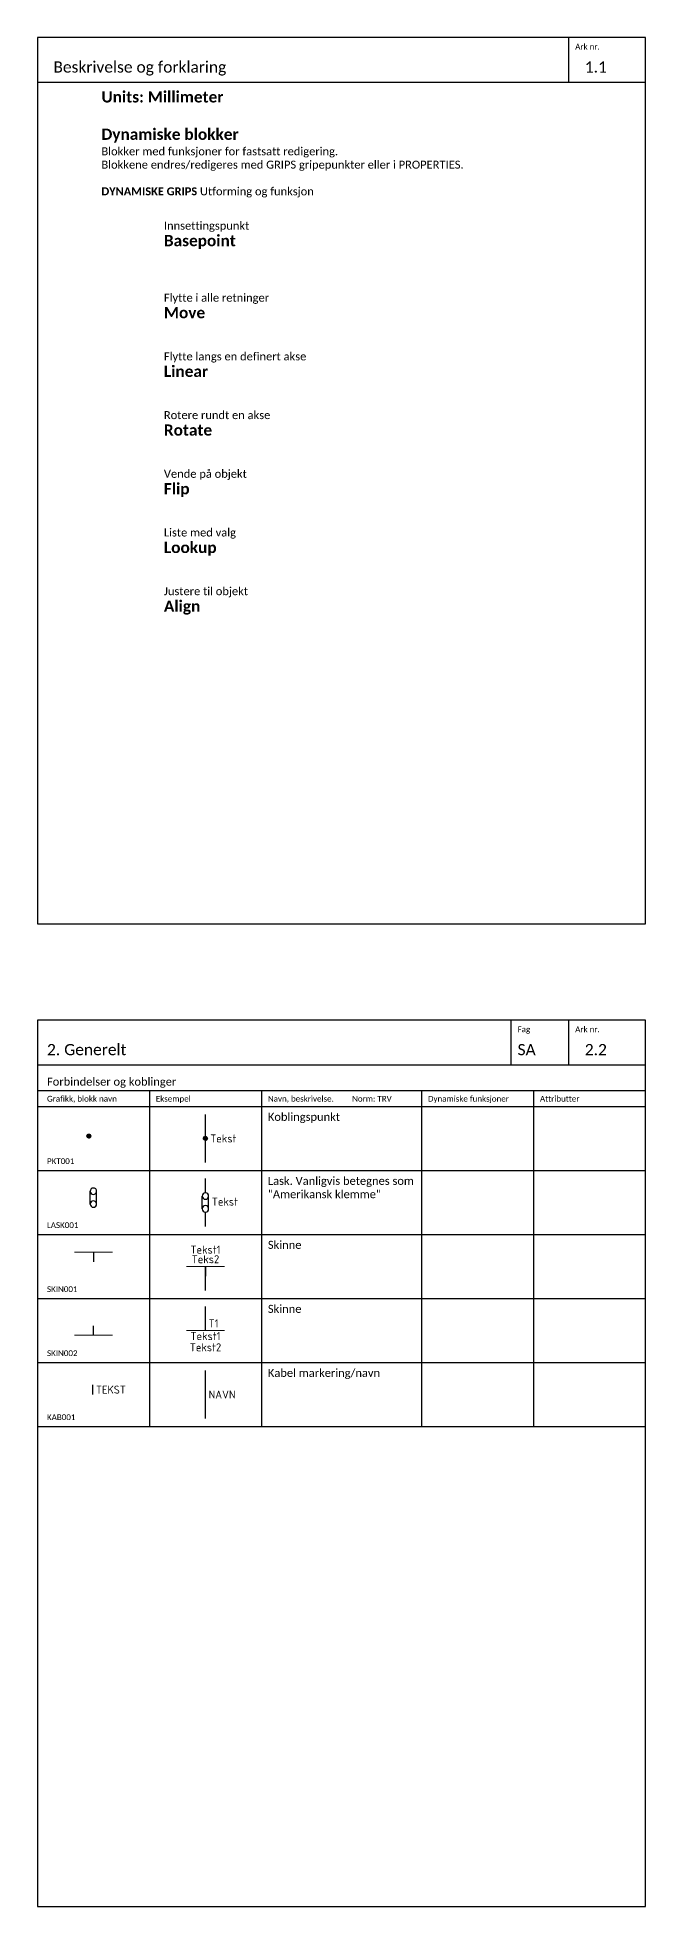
# Model space of a CAD drawing. Extents: x -220 to 1240, y -2179 to 277.
# Drawn here: x 210 to 400, y -307 to 277 of the extents above; entities that cross this region are included whole.
import ezdxf
from ezdxf.enums import TextEntityAlignment as Align

# ---------------------------------------------------------------- set-up
doc = ezdxf.new("R2010")
doc.units = 0
for name, color, linetype in [('KOMP-TEKST25', 2, 'Continuous'), ('KOMPONENTER', 2, 'Continuous'), ('RAMME', 5, 'Continuous'), ('RAMME SYMBOLER', 4, 'Continuous'), ('RAMME TEKST', 7, 'Continuous'), ('Sig-komponenter', 2, 'Continuous')]:
    doc.layers.add(name, color=color, linetype=linetype)
doc.styles.add('Calibri', font='calibri.ttf')
doc.styles.add('ISO25', font='iso3098.shx', dxfattribs={"height": 2.5})
doc.styles.get("Standard").update_dxf_attribs({"font": 'txt.shx'})

# ---------------------------------------------------------------- blocks, each defined once
blk = doc.blocks.new('PKT001')
at = {"layer": 'KOMPONENTER', "linetype": 'ByBlock', "lineweight": -2}
h = blk.add_hatch(dxfattribs=at)
h.set_pattern_fill('ANSI31', color=0, scale=0.01)
edge = h.paths.add_edge_path()
edge.add_arc((0, 0), 0.616, 0, 360)
at = {"layer": 'KOMPONENTER', "color": 0, "linetype": 'ByBlock', "lineweight": -2}
blk.add_circle((0, 0), 0.616, dxfattribs=at)
at = {"layer": 'KOMP-TEKST25', "style": 'ISO25'}
for tag, p in [('TEKST1', (0, 3)), ('TEKST3', (0, -3))]:
    blk.add_attdef(tag, text='', height=2.5, dxfattribs=at).set_placement(p, align=Align.MIDDLE)
blk.add_attdef('TEKST2', text='', height=2.5, dxfattribs=at).set_placement((1.5, 0), align=Align.MIDDLE_LEFT)
blk = doc.blocks.new('SKIN001')
at = {"layer": 'KOMPONENTER', "color": 0, "linetype": 'ByBlock', "lineweight": -2, "const_width": 0.3}
blk.add_lwpolyline([(-6, 3), (6, 3)], dxfattribs=at)
at = {"layer": 'KOMPONENTER', "color": 0, "linetype": 'ByBlock', "lineweight": -2}
blk.add_lwpolyline([(0, 3), (0, 0)], dxfattribs=at)
at = {"layer": 'KOMP-TEKST25', "linetype": 'ByBlock', "lineweight": -2, "style": 'ISO25'}
for tag, p in [('TEKST2', (0.01, 4.01)), ('TEKST1', (0.01, 7))]:
    blk.add_attdef(tag, text='', height=2.5, dxfattribs=at).set_placement(p, align=Align.CENTER)
blk.add_attdef('TILKOPL1', (1, 0), '', height=2.5, dxfattribs=at)
blk = doc.blocks.new('SKIN002')
at = {"layer": 'KOMPONENTER', "color": 0, "linetype": 'ByBlock'}
blk.add_lwpolyline([(0, -3), (0, 0)], dxfattribs=at)
at = {"layer": 'KOMPONENTER', "color": 0, "linetype": 'ByBlock', "const_width": 0.3}
blk.add_lwpolyline([(-6, -3), (6, -3)], dxfattribs=at)
at = {"layer": 'KOMP-TEKST25', "linetype": 'ByBlock', "lineweight": -2, "style": 'ISO25'}
blk.add_attdef('TILKOPL1', (1, -2), '', height=2.5, dxfattribs=at)
for tag, p in [('TEKST1', (0.01, -6)), ('TEKST2', (0.01, -9.51))]:
    blk.add_attdef(tag, text='', height=2.5, dxfattribs=at).set_placement(p, align=Align.CENTER)
blk = doc.blocks.new('KAB001')
at = {"layer": 'KOMPONENTER', "color": 0, "linetype": 'ByBlock', "lineweight": -2}
blk.add_lwpolyline([(0, -1.5), (0, 1.5)], dxfattribs=at)
at = {"layer": 'KOMP-TEKST25', "linetype": 'ByBlock', "lineweight": -2, "style": 'ISO25'}
blk.add_attdef('TILKOPL1', text='', height=2.5, dxfattribs=at).set_placement((1, 0), align=Align.MIDDLE_LEFT)
blk = doc.blocks.new('LASK001')
at = {"layer": 'KOMPONENTER', "color": 0, "linetype": 'ByBlock', "lineweight": -2}
for p, q in [((-1, -5), (-1, -1)), ((1, -5), (1, -1))]:
    blk.add_line(p, q, dxfattribs=at)
for centre, start, end in [((0, -1), 0, 180), ((0, -1), 180, 0), ((0, -5), 0, 180), ((0, -5), 180, 0)]:
    blk.add_arc(centre, 1, start, end, dxfattribs=at)
at = {"layer": 'KOMP-TEKST25', "linetype": 'ByBlock', "lineweight": -2, "style": 'ISO25'}
blk.add_attdef('TEKST1', (2, -4), '', height=2.5, dxfattribs=at)

msp = doc.modelspace()

# ---------------------------------------------------------------- linework, layer by layer
at = {"layer": 'RAMME'}
for points in [[(400, 277), (210, 277), (210, 0), (400, 0)], [(400, -30), (210, -30), (210, -307), (400, -307)]]:
    msp.add_lwpolyline(points, close=True, dxfattribs=at)
for points in [[(210, 263), (400, 263)], [(210, -44), (400, -44)]]:
    msp.add_lwpolyline(points, dxfattribs=at)
at = {"layer": 'RAMME SYMBOLER'}
for p, q in [((376, 263), (376, 277)), ((358, -44), (358, -30)), ((376, -44), (376, -30)), ((210, -52), (400, -52)), ((245, -52), (245, -157)), ((280, -52), (280, -157)), ((330, -52), (330, -157)), ((365, -52), (365, -157)), ((210, -57), (400, -57)), ((210, -77), (400, -77)), ((210, -97), (400, -97)), ((210, -117), (400, -117)), ((210, -137), (400, -137)), ((210, -157), (400, -157))]:
    msp.add_line(p, q, dxfattribs=at)
at = {"layer": 'Sig-komponenter'}
for p, q in [((262.5, -74.5), (262.5, -59.5)), ((262.5, -84), (262.5, -79.5)), ((262.5, -94.5), (262.5, -90)), ((262.5, -114.5), (262.5, -107)), ((262.5, -127), (262.5, -119.5)), ((262.5, -154.5), (262.5, -139.5))]:
    msp.add_line(p, q, dxfattribs=at)

# ---------------------------------------------------------------- block references
for name, p in [('PKT001', (226.07, -66.24)), ('LASK001', (227.5, -82.5)), ('SKIN001', (227.5, -105.5)), ('SKIN002', (227.5, -125.5))]:
    msp.add_blockref(name, p, dxfattribs=at)
for name, p, values in [('PKT001', (262.5, -67), {'TEKST2': 'Tekst'}), ('LASK001', (262.5, -84), {'TEKST1': 'Tekst'}), ('SKIN001', (262.5, -110), {'TEKST1': 'Tekst1', 'TEKST2': 'Teks2'}), ('SKIN002', (262.5, -124), {'TEKST1': 'Tekst1', 'TEKST2': 'Tekst2', 'TILKOPL1': 'T1'}), ('KAB001', (227.31, -145.48), {'TILKOPL1': 'TEKST'}), ('KAB001', (262.5, -147), {'TILKOPL1': 'NAVN'})]:
    msp.add_blockref(name, p, dxfattribs=at).add_auto_attribs(values)

# ---------------------------------------------------------------- texts
at = {"layer": 'RAMME TEKST', "linetype": 'ByBlock', "style": 'Calibri'}
for s, height, p in [('Ark nr.', 1.8, (378, 273.2)), ('Beskrivelse og forklaring', 3.5, (215, 266)), ('1.1', 3.5, (381, 266)), ('Fag', 1.8, (360, -33.8)), ('Ark nr.', 1.8, (378, -33.8)), ('2. Generelt', 3.5, (213, -41)), ('SA', 3.5, (360, -41)), ('2.2', 3.5, (381, -41)), ('Forbindelser og koblinger', 2.5, (213, -50.5)), ('Grafikk, blokk navn', 1.8, (213, -55.5)), ('Eksempel', 1.8, (247, -55.5)), ('Navn, beskrivelse.         Norm: TRV', 1.8, (282, -55.5)), ('Dynamiske funksjoner', 1.8, (332, -55.5)), ('Attributter', 1.8, (367, -55.5)), ('PKT001', 1.8, (213, -75)), ('LASK001', 1.8, (213, -95)), ('SKIN001', 1.8, (213, -115)), ('SKIN002', 1.8, (213, -135)), ('KAB001', 1.8, (213, -155))]:
    msp.add_text(s, height=height, dxfattribs=at).set_placement(p)
at = {"layer": 'RAMME TEKST', "char_height": 2.5, "attachment_point": 1}
for s, insert, width in [('{\\fCalibri|b1|i0|c0|p34;\\H1.4x;Units: Millimeter\\P\\PDynamiske blokker \\P\\fCalibri|b0|i0|c0|p34;\\H0.71428x;Blokker med funksjoner for fastsatt redigering. \\PBlokkene endres/redigeres med GRIPS gripepunkter eller i PROPERTIES.\\P\\P\\fCalibri|b1|i0|c0|p34;\\H1.00001x;DYNAMISKE GRIPS \\fCalibri|b0|i0|c0|p34;Utforming og funksjon}', (230, 260.16), 150), ('{\\fCalibri|b0|i0|c0|p34;Innsettingspunkt \\P\\fCalibri|b1|i0|c0|p34;\\H1.4x;Basepoint\\P\\H0.71429x;\\P\\P\\P\\fCalibri|b0|i0|c0|p34;Flytte i alle retninger \\P\\fCalibri|b1|i0|c0|p34;\\H1.39999x;Move\\P\\H0.71429x;\\P\\P\\fCalibri|b0|i0|c0|p34;Flytte langs en definert akse \\P\\fCalibri|b1|i0|c0|p34;\\H1.39999x;Linear\\P\\H0.71429x;\\P\\P\\fCalibri|b0|i0|c0|p34;Rotere rundt en akse \\P\\fCalibri|b1|i0|c0|p34;\\H1.39999x;Rotate\\P\\H0.71429x;\\P\\P\\fCalibri|b0|i0|c0|p34;Vende på objekt \\P\\fCalibri|b1|i0|c0|p34;\\H1.39999x;Flip\\P\\H0.71429x;\\P\\P\\fCalibri|b0|i0|c0|p34;Liste med valg\\P\\fCalibri|b1|i0|c0|p34;\\H1.39999x;Lookup\\P\\H0.71429x;\\P\\P\\fCalibri|b0|i0|c0|p34;Justere til objekt \\P\\fCalibri|b1|i0|c0|p34;\\H1.39999x;Align}', (249.52, 219.42), 55.0824)]:
    msp.add_mtext(s, dxfattribs=dict(at, insert=insert, width=width))
at = {"layer": 'RAMME TEKST', "linetype": 'ByBlock', "char_height": 2.5, "width": 46, "attachment_point": 1, "style": 'Calibri'}
for s, insert in [('Koblingspunkt', (282, -59)), ('Lask. Vanligvis betegnes som "Amerikansk klemme"', (282, -79)), ('Skinne', (282, -99)), ('Skinne', (282, -119)), ('Kabel markering/navn', (282, -139))]:
    msp.add_mtext(s, dxfattribs=dict(at, insert=insert))

doc.saveas('drawing.dxf')
